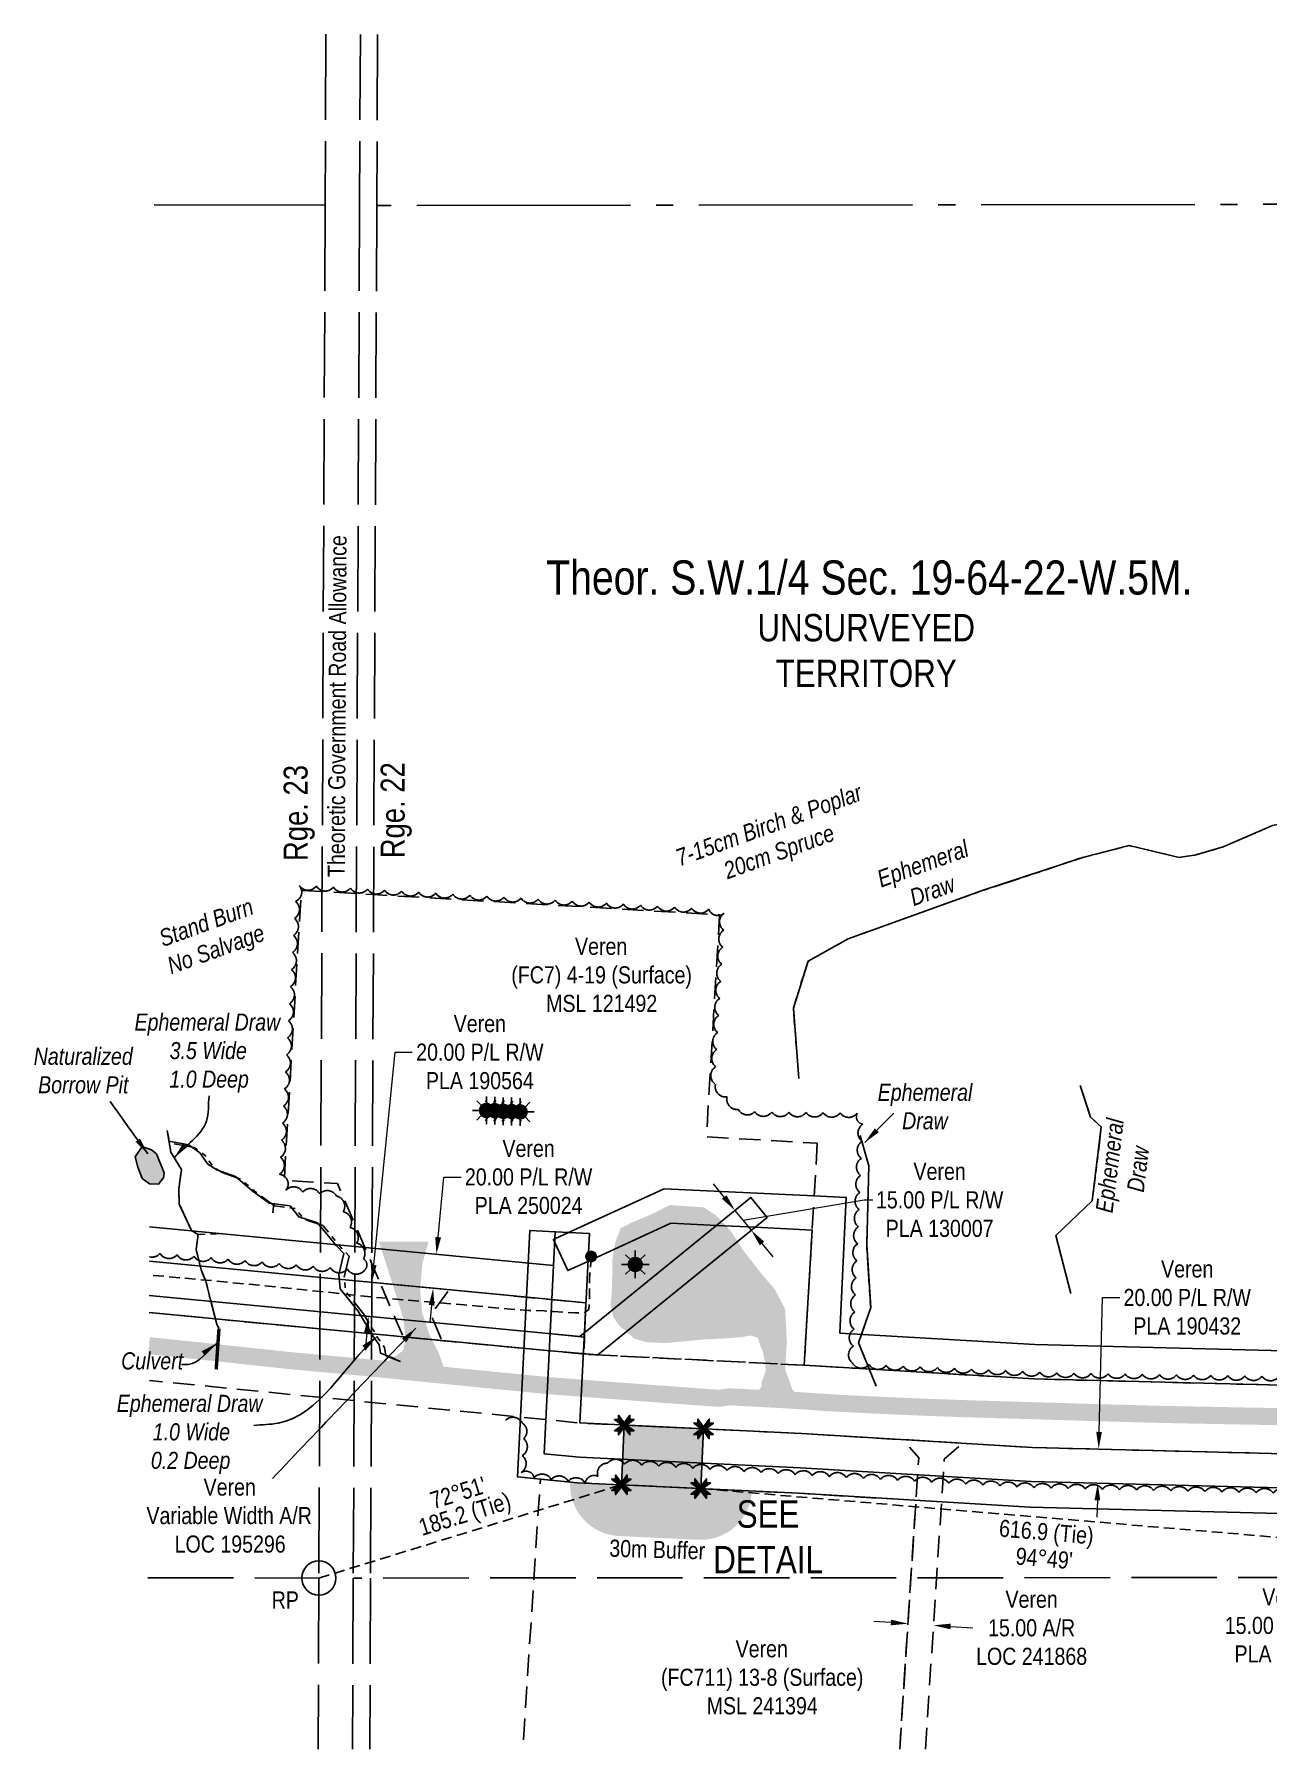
# Model space of a CAD drawing. Extents: x 478322 to 482270, y 6043221 to 6047062.
# Drawn here: x 478554 to 479275, y 6044131 to 6045134 of the extents above; entities that cross this region are included whole.
import ezdxf
from ezdxf.enums import TextEntityAlignment as Align

# ---------------------------------------------------------------- set-up
doc = ezdxf.new("R2010")
doc.units = 0
doc.header["$LTSCALE"] = 5
doc.header["$PDSIZE"] = 0.5
for name, pattern in [('0', [1, 1, 0]), ('foc-ACCESSROAD', [3.75, 2.5, -1.25]), ('foc-QUARTERLINE', [33, 25, -3, 2, -3]), ('foc-TIELINE', [1.875, 1.25, -0.625]), ('foc-TOPO-ephemeral', [6.25, 3.125, -0.625, 0.625, -0.625, 0.625, -0.625]), ('foc-UNSURVEYED', [12.5, 10, -2.5]), ('foc-WHEELTRACKS', [2, 0.4, -1.6]), ('UG_PIPE', [1.875, 1.25, -0.625])]:
    doc.linetypes.add(name, pattern=pattern)
doc.layers.get('Defpoints').update_dxf_attribs({"color": 9})
for name, color, linetype in [('35', 37, 'Continuous'), ('AS-PIPE-UG', 44, 'UG_PIPE'), ('AS-ROADS', 254, 'Continuous'), ('AS-SYMBOL', 7, 'Continuous'), ('C-AR', 13, 'foc-ACCESSROAD'), ('C-RW', 13, 'Continuous'), ('C-SYMBOL', 7, 'Continuous'), ('C-WS', 13, 'foc-ACCESSROAD'), ('C-WS-S', 8, 'Continuous'), ('D-TXT', 6, 'Continuous'), ('DETAIL-T', 7, 'Continuous'), ('F-AR', 190, 'foc-ACCESSROAD'), ('L-BD', 7, 'Continuous'), ('L-MON', 1, 'Continuous'), ('L-QSEC', 8, 'foc-QUARTERLINE'), ('L-ROAD-T', 7, 'Continuous'), ('L-TIE', 7, 'foc-TIELINE'), ('L-UNS-T', 3, 'Continuous'), ('L-USEC', 7, 'foc-UNSURVEYED'), ('P-BUFFER-H 30m', 51, 'Continuous'), ('P-BUFFER-T', 40, 'Continuous'), ('P-PROPOSED', 10, 'Continuous'), ('P-PROPOSED-H', 21, 'Continuous'), ('T-BUSH', 110, '0'), ('T-BUSH-T', 110, 'Continuous'), ('T-DRAW', 143, 'foc-TOPO-ephemeral'), ('T-TIE', 201, 'foc-TIELINE'), ('T-WATER', 160, 'Continuous'), ('T-WATER-H', 133, 'Continuous'), ('T-WATER-P3', 160, 'foc-WHEELTRACKS'), ('T-WATER-T', 170, 'Continuous')]:
    doc.layers.add(name, color=color, linetype=linetype)
for name, color, linetype, lineweight in [('AS-GENERAL', 48, 'Continuous', 18), ('C-AR-T', 13, 'Continuous', 9), ('C-RW-T', 13, 'Continuous', 9), ('T-TEXT', 48, 'Continuous', 18)]:
    doc.layers.add(name, color=color, linetype=linetype, lineweight=lineweight)
doc.styles.add('175L', font='ARIALN.TTF', dxfattribs={"height": 20})
doc.styles.add('80', font='ARIALN.TTF', dxfattribs={"height": 10})
doc.styles.add('80CG', font='ARIALN.TTF', dxfattribs={"height": 10})
doc.styles.add('80L', font='ARIALN.TTF', dxfattribs={"height": 10})
doc.styles.add('80LS', font='ARIALNI.TTF', dxfattribs={"height": 10})
doc.styles.add('foc-LtypeFont', font='ARIALN.TTF', dxfattribs={"height": 7.35})
doc.linetypes.add('foc-TOPO-flowdirection-NOLINE', pattern='A,0,[">",foc-LtypeFont,S=0.3,R=0,X=0,Y=-0.945],-20,[">",foc-LtypeFont,S=0.3,R=0,X=0,Y=-0.945],0', length=20)
doc.dimstyles.new('Compass 5 000', dxfattribs={"dimscale": 5, "dimtxt": 9, "dimasz": 2, "dimexe": 0.2, "dimexo": 0.0625, "dimgap": 0.5, "dimtad": 0, "dimtih": 1, "dimtoh": 1, "dimzin": 0, "dimdsep": 46, "dimtxsty": '80CG', "dimcen": 0.1, "dimse1": 1, "dimse2": 1, "dimclrd": 256, "dimclrt": 256, "dimaunit": 1, "dimadec": 4, "dimazin": 0, "dimtfac": 0.06, "dimtofl": 0, "dimtmove": 0, "dimatfit": 1, "dimfxl": 0.2, "dimtolj": 1, "dimtzin": 0, "dimlwd": -1, "dimarcsym": 0})

# ---------------------------------------------------------------- blocks, each defined once
blk = doc.blocks.new('*D372')
at = {"layer": 'C-RW-T', "transparency": 16777216}
for p, q in [((478957.6, 6044454.4), (478951.3, 6044462.2)), ((478963.9, 6044446.6), (478973.4, 6044435)), ((478968.7, 6044440.8), (479039.5, 6044452.7)), ((479039.5, 6044452.7), (479044.5, 6044452.7)), ((478979.7, 6044427.3), (478986, 6044419.5))]:
    blk.add_line(p, q, dxfattribs=at)
for points in [[(478958.9, 6044455.5), (478956.3, 6044453.4), (478963.9, 6044446.6)], [(478981, 6044428.3), (478978.4, 6044426.2), (478973.4, 6044435)]]:
    blk.add_solid(points, dxfattribs=at)
at = {"layer": 'Defpoints', "color": 0, "transparency": 16777216}
for p in [(478973.4, 6044435), (478918.3, 6044409.5), (478927.7, 6044397.9)]:
    blk.add_point(p, dxfattribs=at)
at = {"layer": 'C-RW-T', "transparency": 16777216, "insert": (479083.6, 6044452.7), "char_height": 10, "attachment_point": 5, "style": '80CG'}
blk.add_mtext('\\A1;Veren\\P15.00 P/L R/W\\PPLA 130007', dxfattribs=at)
blk = doc.blocks.new('*D373')
at = {"layer": 'C-RW-T', "transparency": 16777216}
for p, q in [((479176.9, 6044317.1), (479178.9, 6044395.6)), ((479178.9, 6044395.6), (479188.9, 6044395.6)), ((479175.9, 6044277.1), (479175.6, 6044267.1))]:
    blk.add_line(p, q, dxfattribs=at)
for points in [[(479175.2, 6044317.1), (479178.5, 6044317), (479176.6, 6044307.1)], [(479174.2, 6044277.1), (479177.5, 6044277), (479176.1, 6044287.1)]]:
    blk.add_solid(points, dxfattribs=at)
at = {"layer": 'Defpoints', "color": 0, "transparency": 16777216}
for p in [(479162.7, 6044307.4), (479162.2, 6044287.4), (479176.1, 6044287.1)]:
    blk.add_point(p, dxfattribs=at)
at = {"layer": 'C-RW-T', "transparency": 16777216, "insert": (479228.4, 6044395.6), "char_height": 10, "attachment_point": 5, "style": '80CG'}
blk.add_mtext('\\A1;Veren\\P20.00 P/L R/W\\PPLA 190432', dxfattribs=at)
blk = doc.blocks.new('*D374')
at = {"layer": 'C-RW-T', "transparency": 16777216}
for p, q in [((479287.6, 6044374.4), (479288.1, 6044394.7)), ((479288.1, 6044394.7), (479298.1, 6044394.7)), ((479286.6, 6044334.3), (479286.3, 6044324.3))]:
    blk.add_line(p, q, dxfattribs=at)
for points in [[(479285.9, 6044374.4), (479289.2, 6044374.3), (479287.3, 6044364.4)], [(479284.9, 6044334.3), (479288.2, 6044334.3), (479286.8, 6044344.3)]]:
    blk.add_solid(points, dxfattribs=at)
at = {"layer": 'Defpoints', "color": 0, "transparency": 16777216}
for p in [(479158.3, 6044367.6), (479287.3, 6044364.4), (479157.8, 6044347.5)]:
    blk.add_point(p, dxfattribs=at)
at = {"layer": 'C-RW-T', "transparency": 16777216, "insert": (479337.6, 6044394.7), "char_height": 10, "attachment_point": 5, "style": '80CG'}
blk.add_mtext('\\A1;Veren\\P20.00 P/L R/W\\PPLA 220247', dxfattribs=at)
blk = doc.blocks.new('GAS')
h = blk.add_hatch(color=255)
h.dxf.hatch_style = 1
edge = h.paths.add_edge_path()
edge.add_arc((0, 0), 0.9, 0, 360)
for p, q in [((-0.81, 0), (-1.62, 0)), ((-0.57, 0.57), (-1.14, 1.14)), ((0, 0.81), (0, 1.62)), ((0.57, 0.57), (1.14, 1.14)), ((1.62, 0), (0.81, 0)), ((-0.57, -0.57), (-1.14, -1.14)), ((0, -0.81), (0, -1.62)), ((1.14, -1.14), (0.57, -0.57))]:
    blk.add_line(p, q)
blk.add_circle((0, 0), 0.8)
blk = doc.blocks.new('*D369')
at = {"layer": 'C-RW-T', "transparency": 16777216}
for p, q in [((478752.6, 6044414.7), (478765.1, 6044539.1)), ((478765.1, 6044539.1), (478775.1, 6044539.1)), ((478748.6, 6044374.9), (478747.6, 6044364.9))]:
    blk.add_line(p, q, dxfattribs=at)
for points in [[(478750.9, 6044414.8), (478754.3, 6044414.5), (478751.6, 6044404.7)], [(478746.9, 6044375.1), (478750.2, 6044374.7), (478749.6, 6044384.8)]]:
    blk.add_solid(points, dxfattribs=at)
at = {"layer": 'Defpoints', "color": 0, "transparency": 16777216}
for p in [(478751.6, 6044404.7), (478799.4, 6044399.9), (478797.4, 6044380)]:
    blk.add_point(p, dxfattribs=at)
at = {"layer": 'C-RW-T', "transparency": 16777216, "insert": (478814.7, 6044539.1), "char_height": 10, "attachment_point": 5, "style": '80CG'}
blk.add_mtext('\\A1;Veren\\P20.00 P/L R/W\\PPLA 190564', dxfattribs=at)
blk = doc.blocks.new('RISER')
h = blk.add_hatch(color=255)
h.dxf.hatch_style = 1
edge = h.paths.add_edge_path()
edge.add_arc((0, 0), 0.7, 0, 360)
blk.add_hatch(color=13).paths.add_polyline_path([(0.58, -0.15), (-0.58, -0.15, 0.774597)])
at = {"color": 13}
blk.add_line((-0.58, -0.15), (0.58, -0.15), dxfattribs=at)
blk.add_circle((0, 0), 0.6, dxfattribs=at)
blk = doc.blocks.new('*D428')
at = {"layer": 'C-RW-T', "transparency": 16777216}
for p, q in [((478790.3, 6044430.9), (478793.7, 6044466.1)), ((478793.7, 6044466.1), (478803.7, 6044466.1)), ((478786.5, 6044391.1), (478785.5, 6044381.1))]:
    blk.add_line(p, q, dxfattribs=at)
for points in [[(478788.6, 6044431.1), (478792, 6044430.8), (478789.3, 6044421)], [(478784.8, 6044391.3), (478788.1, 6044390.9), (478787.4, 6044401.1)]]:
    blk.add_solid(points, dxfattribs=at)
at = {"layer": 'Defpoints', "color": 0, "transparency": 16777216}
for p in [(478843.9, 6044415.7), (478787.4, 6044401.1), (478842, 6044395.8)]:
    blk.add_point(p, dxfattribs=at)
at = {"layer": 'C-RW-T', "transparency": 16777216, "insert": (478843.2, 6044466.1), "char_height": 10, "attachment_point": 5, "style": '80CG'}
blk.add_mtext('\\A1;Veren\\P20.00 P/L R/W\\PPLA 250024', dxfattribs=at)
blk = doc.blocks.new('*D431')
at = {"layer": 'C-RW-T', "transparency": 16777216}
for p, q in [((479338.9, 6044293), (479339.2, 6044303)), ((479338, 6044257.9), (479336.7, 6044203.8)), ((479336.7, 6044203.8), (479326.7, 6044203.8))]:
    blk.add_line(p, q, dxfattribs=at)
for points in [[(479337.2, 6044293), (479340.6, 6044293), (479338.7, 6044283)], [(479336.4, 6044258), (479339.7, 6044257.9), (479338.3, 6044267.9)]]:
    blk.add_solid(points, dxfattribs=at)
at = {"layer": 'Defpoints', "color": 0, "transparency": 16777216}
for p in [(479155.7, 6044287.6), (479155.3, 6044272.5), (479338.3, 6044267.9)]:
    blk.add_point(p, dxfattribs=at)
at = {"layer": 'C-RW-T', "transparency": 16777216, "insert": (479287.6, 6044203.8), "char_height": 10, "attachment_point": 5, "style": '80CG'}
blk.add_mtext('\\A1;Veren\\P15.00 P/L R/W\\PPLA 240983', dxfattribs=at)
blk = doc.blocks.new('*D432')
at = {"layer": 'C-AR-T', "transparency": 16777216}
for p, q in [((479055.1, 6044205.5), (479045.1, 6044206.2)), ((479090, 6044203.2), (479103.1, 6044202.4))]:
    blk.add_line(p, q, dxfattribs=at)
for points in [[(479055.2, 6044207.2), (479055, 6044203.9), (479065.1, 6044204.9)], [(479090.1, 6044204.9), (479089.9, 6044201.6), (479080, 6044203.9)]]:
    blk.add_solid(points, dxfattribs=at)
at = {"layer": 'Defpoints', "color": 0, "transparency": 16777216}
for p in [(479080, 6044203.9), (479063.5, 6044181.6), (479078.5, 6044180.6)]:
    blk.add_point(p, dxfattribs=at)
at = {"layer": 'C-AR-T', "transparency": 16777216, "insert": (479137.4, 6044202.4), "char_height": 10, "attachment_point": 5, "style": '80CG'}
blk.add_mtext('\\A1;Veren\\P15.00 A/R\\PLOC 241868', dxfattribs=at)
blk = doc.blocks.new('*U482')
at = {"layer": '35', "color": 3}
blk.add_circle((0, 0), 10, dxfattribs=at)
at = {"layer": '35', "color": 3, "style": '80'}
blk.add_attdef('RP_001', (-27.6, -17.8), '', height=10, dxfattribs=at)
blk = doc.blocks.new('TEMP')
h = blk.add_hatch(color=255)
h.dxf.hatch_style = 1
h.paths.add_polyline_path([(0, 0.25), (-0.67, 1.15), (-0.67, 0.67), (-1.15, 0.67), (-0.25, 0), (-1.15, -0.67), (-0.67, -0.67), (-0.67, -1.15), (0, -0.25), (0.67, -1.15), (0.67, -0.67), (1.15, -0.67), (0.25, 0), (1.15, 0.67), (0.67, 0.67), (0.67, 1.15)])
h.paths.add_polyline_path([(0.57, 0.85), (0.57, 0.57), (0.85, 0.57), (0.08, 0), (0.85, -0.57), (0.57, -0.57), (0.57, -0.85), (0, -0.08), (-0.57, -0.85), (-0.57, -0.57), (-0.85, -0.57), (-0.08, 0), (-0.85, 0.57), (-0.57, 0.57), (-0.57, 0.85), (0, 0.08)], flags=16)
h = blk.add_hatch(color=1)
h.dxf.hatch_style = 1
h.paths.add_polyline_path([(0, 0.08), (-0.57, 0.85), (-0.57, 0.57), (-0.85, 0.57), (-0.08, 0), (-0.85, -0.57), (-0.57, -0.57), (-0.57, -0.85), (0, -0.08), (0.57, -0.85), (0.57, -0.57), (0.85, -0.57), (0.08, 0), (0.85, 0.57), (0.57, 0.57), (0.57, 0.85)])
at = {"color": 1}
for p, q in [((-0.08, 0), (0.08, 0)), ((0, 0.08), (0, -0.08))]:
    blk.add_line(p, q, dxfattribs=at)
at = {"color": 255, "flags": 128}
blk.add_lwpolyline([(-0.25, 0), (-1.15, 0.67), (-0.67, 0.67), (-0.67, 1.15), (0, 0.25), (0.67, 1.15), (0.67, 0.67), (1.15, 0.67), (0.25, 0), (1.15, -0.67), (0.67, -0.67), (0.67, -1.15), (0, -0.25), (-0.67, -1.15), (-0.67, -0.67), (-1.15, -0.67)], close=True, dxfattribs=at)
at = {"color": 1, "flags": 128}
blk.add_lwpolyline([(-0.08, 0), (-0.85, 0.57), (-0.57, 0.57), (-0.57, 0.85), (0, 0.08), (0.57, 0.85), (0.57, 0.57), (0.85, 0.57), (0.08, 0), (0.85, -0.57), (0.57, -0.57), (0.57, -0.85), (0, -0.08), (-0.57, -0.85), (-0.57, -0.57), (-0.85, -0.57)], close=True, dxfattribs=at)

msp = doc.modelspace()

# ---------------------------------------------------------------- hatches: boundary and pattern name
at = {"layer": 'AS-ROADS'}
h = msp.add_hatch(color=256, dxfattribs=at)
h.dxf.hatch_style = 1
h.paths.add_polyline_path([(478975.649, 6044338.41), (478979.421, 6044343.656), (478979.421, 6044346.115), (478981.881, 6044352.508), (478981.553, 6044357.589), (478980.241, 6044363.982), (478979.257, 6044365.95), (478977.226, 6044372.105), (478973.028, 6044373.417), (478968.831, 6044372.63), (478960.173, 6044371.843), (478944.958, 6044371.056), (478923.183, 6044368.959), (478912.427, 6044369.483), (478904.819, 6044371.581), (478900.097, 6044376.039), (478896.687, 6044378.661), (478892.752, 6044383.906), (478891.178, 6044391.51), (478891.965, 6044399.902), (478892.227, 6044417.734), (478893.801, 6044427.436), (478896.949, 6044436.09), (478902.983, 6044439.237), (478914.788, 6044444.219), (478925.807, 6044449.726), (478945.482, 6044448.415), (478952.828, 6044443.695), (478961.485, 6044434.516), (478968.568, 6044423.503), (478979.324, 6044409.604), (478987.195, 6044400.426), (478993.229, 6044388.888), (478994.278, 6044369.221), (478993.753, 6044362.665), (478993.229, 6044353.749), (478997.426, 6044341.949), (478999.525, 6044339.326), (479002.673, 6044337.229)])
h = msp.add_hatch(color=256, dxfattribs=at)
h.dxf.hatch_style = 1
h.paths.add_polyline_path([(478761.167, 6044358.3), (478769.753, 6044364.583), (478771.309, 6044371.014), (478770.064, 6044382.447), (478768.818, 6044387.115), (478759.057, 6044417.867), (478756.667, 6044425.3), (478755.605, 6044428.219), (478784.604, 6044428.251), (478783.605, 6044424.427), (478781.11, 6044415.613), (478779.779, 6044400.481), (478780.944, 6044386.846), (478785.269, 6044373.875), (478790.925, 6044362.568), (478793.499, 6044355.027)])
at = {"layer": 'P-BUFFER-H 30m'}
h = msp.add_hatch(color=256, dxfattribs=at)
h.dxf.hatch_style = 1
edge = h.paths.add_edge_path()
edge.add_line((478867.503, 6044287.743), (478871.821, 6044287.318))
edge.add_line((478871.821, 6044287.318), (478973.817, 6044282.446))
edge.add_arc((478943.867, 6044283.876), 29.984, 267.265037, 357.265239, ccw=False)
edge.add_line((478942.436, 6044253.926), (478896.012, 6044256.144))
edge.add_arc((478897.443, 6044286.094), 29.984, 177.258706, 267.265037, ccw=False)
edge.add_line((478867.493, 6044287.528), (478867.503, 6044287.743))
at = {"layer": 'P-PROPOSED-H'}
h = msp.add_hatch(color=256, dxfattribs=at)
h.dxf.hatch_style = 1
h.paths.add_polyline_path([(478897.443, 6044286.094), (478899.116, 6044321.036), (478945.536, 6044318.818), (478943.867, 6044283.876)])
at = {"layer": 'T-WATER-H'}
h = msp.add_hatch(color=256, dxfattribs=at)
h.dxf.hatch_style = 1
h.paths.add_polyline_path([(478629.6, 6044465.497), (478630.027, 6044468.508), (478625.579, 6044479.595), (478622.685, 6044482.035), (478617.215, 6044483.914), (478613.059, 6044477.895), (478614.597, 6044471.889), (478617.159, 6044465.332), (478621.582, 6044462.182), (478626.844, 6044462.024), (478629.523, 6044465.486)])

# ---------------------------------------------------------------- linework, layer by layer
at = {"layer": 'AS-GENERAL', "const_width": 1.999, "flags": 128}
msp.add_lwpolyline([(478662.12, 6044377.444), (478660.49, 6044353.575)], dxfattribs=at)
at = {"layer": 'AS-PIPE-UG', "flags": 128}
msp.add_lwpolyline([(478879.778, 6044419.634), (478879.777, 6044419.234), (478878.772, 6044405.768), (478878.885, 6044395.303), (478878.38, 6044388.67), (478875.705, 6044386.681), (478870.353, 6044386.584), (478858.003, 6044387.411), (478852.312, 6044387.771), (478843.379, 6044388.131), (478830.628, 6044389.041), (478813.89, 6044390.609), (478805.447, 6044391.386), (478754.192, 6044395.682), (478736.42, 6044397.445), (478723.685, 6044398.992), (478710.37, 6044400.248), (478688.143, 6044402.59), (478657.742, 6044405.519), (478636.813, 6044407.405), (478621.416, 6044408.782)], dxfattribs=at)
at = {"layer": 'AS-ROADS', "const_width": 9.995, "flags": 128}
msp.add_lwpolyline([(479289.164, 6044325.837), (479280.1, 6044325.992), (479270.991, 6044326.156), (479261.85, 6044326.325), (479252.71, 6044326.498), (479243.595, 6044326.68), (479234.533, 6044326.856), (479225.539, 6044327.027), (479216.612, 6044327.21), (479207.758, 6044327.414), (479198.972, 6044327.647), (479190.221, 6044327.888), (479181.465, 6044328.127), (479172.724, 6044328.402), (479164.023, 6044328.658), (479155.394, 6044328.925), (479146.842, 6044329.19), (479138.351, 6044329.439), (479129.938, 6044329.688), (479121.596, 6044329.925), (479113.329, 6044330.171), (479105.136, 6044330.418), (479097.03, 6044330.679), (479088.991, 6044330.956), (479081.018, 6044331.235), (479073.123, 6044331.542), (479065.317, 6044331.868), (479057.631, 6044332.194), (479050.094, 6044332.539), (479042.679, 6044332.891), (479035.343, 6044333.252), (479028.084, 6044333.621), (479020.958, 6044333.999), (479013.991, 6044334.449), (479007.087, 6044334.927), (479000.247, 6044335.387), (478993.491, 6044335.806), (478986.806, 6044336.192), (478980.181, 6044336.542), (478973.621, 6044336.882), (478967.129, 6044337.213), (478960.721, 6044337.554), (478954.586, 6044336.691), (478949.617, 6044337.016), (478905.07, 6044340.287), (478855.668, 6044344.02), (478804.946, 6044348.997), (478755.099, 6044354.006), (478702.986, 6044358.799), (478651.919, 6044364.285), (478621.227, 6044367.469)], dxfattribs=at)
at = {"layer": 'C-AR', "flags": 128}
msp.add_lwpolyline([(478787.153, 6044383.057), (478792.555, 6044370.445), (478769.86, 6044372.62), (478764.412, 6044385.337), (478756.395, 6044404.033), (478796.68, 6044400.171), (478786.032, 6044385.664), (478787.153, 6044383.057)], close=True, dxfattribs=at)
msp.add_lwpolyline([(479075.291, 6044131.431), (479086.34, 6044301.066), (479096.966, 6044310.436), (479062.046, 6044312.526), (479071.373, 6044301.949), (479060.266, 6044131.414)], dxfattribs=at)
at = {"layer": 'C-RW'}
for points in [[(479512.695, 6044338.507), (479139.039, 6044348.004), (479004.406, 6044356.061), (479009.07, 6044435.115), (478975.709, 6044436.712), (478953.26, 6044437.786), (478926.391, 6044439.072), (478877.755, 6044416.781), (478866.091, 6044411.436), (478858.394, 6044428.23), (478857.762, 6044429.608), (478858.495, 6044429.943), (478866.56, 6044433.639), (478922.486, 6044459.272), (479010.248, 6044455.071), (479029.022, 6044454.173), (479025.299, 6044374.846), (479139.289, 6044368.083), (479492.82, 6044359.227)], [(478621.362, 6044396.895), (478854.911, 6044374.509), (478873.124, 6044372.763), (478973.187, 6044454.164), (478982.648, 6044442.534), (478883.715, 6044362.052), (478853.957, 6044364.56), (478621.316, 6044386.859)], [(479658.414, 6044262.34), (479612.359, 6044261.019), (479136.514, 6044272.952), (479001.294, 6044281.133), (478871.821, 6044287.318), (478836.668, 6044290.778), (478843.837, 6044434.815), (478858.81, 6044434.07), (478852.352, 6044304.299), (478872.914, 6044302.275), (479002.104, 6044296.104), (479137.155, 6044287.933), (479612.332, 6044276.017), (479658.499, 6044277.341)], [(478621.453, 6044416.967), (478856.818, 6044394.407), (478876.745, 6044392.497), (478875.895, 6044372.497), (478854.911, 6044374.509), (478621.362, 6044396.895)]]:
    msp.add_lwpolyline(points, dxfattribs=at)
at = {"layer": 'C-RW', "flags": 128}
for points in [[(478621.545, 6044437.039), (478857.812, 6044414.393), (478856.835, 6044394.405), (478621.453, 6044416.967)], [(479658.499, 6044277.341), (479612.332, 6044276.017), (479137.155, 6044287.933), (479002.104, 6044296.104), (478872.914, 6044302.275), (478852.352, 6044304.299), (478858.81, 6044434.07), (478878.775, 6044433.077), (478873.261, 6044322.271), (479003.058, 6044316.071), (479138.009, 6044307.907), (479612.296, 6044296.014), (479658.613, 6044297.342)]]:
    msp.add_lwpolyline(points, dxfattribs=at)
at = {"layer": 'C-WS', "flags": 128}
msp.add_lwpolyline([(479012.062, 6044485.827), (479004.406, 6044356.061), (478875.47, 6044362.498), (478876.745, 6044392.497), (478756.395, 6044404.033), (478751.554, 6044415.325), (478731.446, 6044462.231), (478721.612, 6044462.808), (478700.276, 6044464.062), (478710.245, 6044633.791), (478722.391, 6044633.078), (478752.543, 6044631.307), (478954.855, 6044619.424), (478947.233, 6044489.663), (479012.062, 6044485.827)], close=True, dxfattribs=at)
msp.add_lwpolyline([(479060.266, 6044131.414), (479069.748, 6044276.992), (479001.294, 6044281.133), (478871.821, 6044287.318), (478850.094, 6044289.457), (478839.784, 6044131.171)], dxfattribs=at)
at = {"layer": 'F-AR', "flags": 128}
for points in [[(478621.316, 6044386.859), (478853.957, 6044364.56), (478876.251, 6044362.423), (479004.406, 6044356.061), (479139.039, 6044348.004), (479558.838, 6044337.336), (479612.179, 6044335.981), (479658.84, 6044337.358)], [(479658.613, 6044297.354), (479612.273, 6044295.987), (479558.611, 6044297.35), (479138.009, 6044307.907), (479003.058, 6044316.071), (478873.261, 6044322.271), (478621.484, 6044347.11)]]:
    msp.add_lwpolyline(points, dxfattribs=at)
at = {"layer": 'L-QSEC'}
msp.add_line((478724.228, 6045034.46), (478624.281, 6045034.751), dxfattribs=at)
at = {"layer": 'L-QSEC', "flags": 128}
msp.add_lwpolyline([(479562.793, 6045035.417), (479562.793, 6045035.417), (478754.408, 6045034.322)], dxfattribs=at)
at = {"layer": 'L-TIE', "flags": 128}
for points in [[(478720.553, 6044231.55), (478897.443, 6044286.094)], [(478943.867, 6044283.876), (479558.241, 6044232.019)]]:
    msp.add_lwpolyline(points, dxfattribs=at)
at = {"layer": 'L-USEC'}
for p, q in [((478724.686, 6045134.46), (478724.228, 6045034.46)), ((478744.802, 6045134.372), (478744.345, 6045034.368)), ((478754.866, 6045134.328), (478754.408, 6045034.322)), ((478724.228, 6045034.46), (478720.553, 6044231.55)), ((478744.345, 6045034.368), (478740.67, 6044231.458)), ((478754.408, 6045034.322), (478750.733, 6044231.412)), ((478620.606, 6044231.772), (478720.553, 6044231.55)), ((478720.553, 6044231.55), (478720.096, 6044131.552)), ((478740.67, 6044231.458), (478740.212, 6044131.471)), ((479558.241, 6044232.019), (478740.67, 6044231.561)), ((478750.733, 6044231.412), (478750.275, 6044131.43))]:
    msp.add_line(p, q, dxfattribs=at)
at = {"layer": 'P-PROPOSED', "flags": 128}
msp.add_lwpolyline([(478897.443, 6044286.094), (478899.116, 6044321.036), (478945.536, 6044318.818), (478943.867, 6044283.876)], close=True, dxfattribs=at)
at = {"layer": 'T-BUSH', "flags": 128}
for points in [[(478952.059, 6044520.689, -0.52056705), (478952.645, 6044530.667, -0.52056705), (478953.231, 6044540.645, -0.52056705), (478953.818, 6044550.622, -0.52056705), (478954.404, 6044560.6, -0.52056705), (478954.99, 6044570.578, -0.52056705), (478955.576, 6044580.555, -0.52056705), (478956.162, 6044590.533, -0.52056705), (478956.748, 6044600.511, -0.52056705), (478957.334, 6044610.488, -0.52056705), (478957.674, 6044620.447, -0.52056705), (478948.537, 6044622.799, -0.52056705), (478938.56, 6044623.385, -0.52056705), (478928.582, 6044623.971, -0.52056705), (478918.604, 6044624.557, -0.52056705), (478908.627, 6044625.143, -0.52056705), (478898.649, 6044625.729, -0.52056705), (478888.671, 6044626.315, -0.52056705), (478878.693, 6044626.901, -0.52056705), (478868.716, 6044627.487, -0.52056705), (478858.738, 6044628.073, -0.52056705), (478848.76, 6044628.659, -0.52056705), (478838.783, 6044629.245, -0.52056705), (478828.805, 6044629.831, -0.52056705), (478818.827, 6044630.417, -0.52056705), (478808.85, 6044631.003, -0.52056705), (478798.872, 6044631.589, -0.52056705), (478788.894, 6044632.175, -0.52056705), (478778.917, 6044632.761, -0.52056705), (478768.939, 6044633.347, -0.52056705), (478758.961, 6044633.933, -0.52056705), (478748.984, 6044634.519, -0.52056705), (478739.006, 6044635.105, -0.52056705), (478729.028, 6044635.692, -0.52056705), (478719.051, 6044636.278, -0.52056705), (478709.101, 6044636.563, -0.52056705), (478706.863, 6044627.343, -0.52056705), (478706.277, 6044617.366, -0.52056705), (478705.691, 6044607.388, -0.52056705), (478705.105, 6044597.41, -0.52056705), (478704.519, 6044587.433, -0.52056705), (478703.933, 6044577.455, -0.52056705), (478703.347, 6044567.477, -0.52056705), (478702.761, 6044557.5, -0.52056705), (478702.175, 6044547.522, -0.52056705), (478701.588, 6044537.544, -0.52056705), (478701.002, 6044527.567, -0.52056705), (478700.416, 6044517.589, -0.52056705), (478699.83, 6044507.611, -0.52056705), (478699.244, 6044497.634, -0.52056705), (478698.658, 6044487.656, -0.52056705), (478698.072, 6044477.678, -0.52056705), (478697.486, 6044467.701, -0.61445192), (478701.161, 6044458.288, -0.52056705), (478711.102, 6044457.256, -0.52056705), (478721.043, 6044456.225, -0.52056705), (478730.832, 6044454.986, -0.52056705), (478734.766, 6044445.799, -0.52056705), (478738.701, 6044436.611, -0.52056705), (478742.636, 6044427.423, -0.52056705), (478746.57, 6044418.235, -0.52056705), (478747.154, 6044411.464, -0.52056705), (478737.194, 6044412.297, -0.52056705), (478727.234, 6044413.131, -0.52056705), (478717.274, 6044413.964, -0.52056705), (478707.314, 6044414.797, -0.52056705), (478697.354, 6044415.631, -0.52056705), (478687.394, 6044416.464, -0.52056705), (478677.434, 6044417.297, -0.52056705), (478667.474, 6044418.13, -0.52056705), (478657.515, 6044418.964, -0.52056705), (478647.555, 6044419.797, -0.52056705), (478637.595, 6044420.63, -0.52056705), (478627.635, 6044421.463, -0.28803393), (478621.465, 6044419.449, -0.28803393)], [(478952.485, 6044520.33, 0.52056705), (478959.248, 6044512.971, 0.52056705), (478966.011, 6044505.612, 0.52056705), (478975.459, 6044504.264, 0.52056705), (478985.453, 6044504.141, 0.52056705), (478995.447, 6044504.018, 0.52056705), (479005.441, 6044503.894, 0.52056705), (479015.435, 6044503.771, 0.52056705), (479025.429, 6044503.648, 0.52056705), (479035.423, 6044503.525, 0.52056705), (479038.655, 6044497, 0.52056705), (479038.231, 6044487.014, 0.52056705), (479037.807, 6044477.028, 0.52056705), (479037.383, 6044467.042, 0.52056705), (479036.959, 6044457.057, 0.52056705), (479036.535, 6044447.071, 0.52056705), (479036.111, 6044437.085, 0.52056705), (479035.688, 6044427.099, 0.52056705), (479035.264, 6044417.113, 0.52056705), (479034.84, 6044407.128, 0.52056705), (479034.416, 6044397.142, 0.52056705), (479033.992, 6044387.156, 0.52056705), (479033.568, 6044377.17, 0.52056705), (479033.144, 6044367.184, 0.52056705), (479032.72, 6044357.199, 0.52056705), (479042.321, 6044356.411, 0.52056705), (479052.306, 6044355.976, 0.52056705), (479062.291, 6044355.541, 0.52056705), (479072.277, 6044355.106, 0.52056705), (479082.262, 6044354.671, 0.52056705), (479092.247, 6044354.236, 0.52056705), (479102.233, 6044353.802, 0.52056705), (479112.218, 6044353.367, 0.52056705), (479122.203, 6044352.932, 0.52056705), (479132.189, 6044352.497, 0.52056705), (479142.174, 6044352.062, 0.52056705), (479152.159, 6044351.627, 0.52056705), (479162.15, 6044351.38, 0.52056705), (479172.144, 6044351.222, 0.52056705), (479182.137, 6044351.063, 0.52056705), (479192.131, 6044350.905, 0.52056705), (479202.124, 6044350.746, 0.52056705), (479212.118, 6044350.587, 0.52056705), (479222.111, 6044350.429, 0.52056705), (479232.105, 6044350.27, 0.52056705), (479242.098, 6044350.111, 0.52056705), (479252.092, 6044349.953, 0.52056705), (479262.086, 6044349.794, 0.52056705), (479272.079, 6044349.635, 0.52056705), (479282.073, 6044349.477, 0.52056705), (479292.066, 6044349.318, 0.52056705), (479302.06, 6044349.159, 0.52056705), (479312.053, 6044349.001, 0.52056705), (479322.047, 6044348.842, 0.52056705), (479332.04, 6044348.683, 0.52056705), (479342.034, 6044348.525, 0.52056705), (479352.027, 6044348.366, 0.52056705), (479362.021, 6044348.207, 0.52056705), (479372.014, 6044348.049, 0.52056705), (479382.008, 6044347.89, 0.52056705), (479392.001, 6044347.731, 0.52056705), (479401.995, 6044347.573, 0.52056705), (479411.989, 6044347.414, 0.52056705), (479421.982, 6044347.255, 0.52056705), (479431.976, 6044347.097, 0.52056705), (479441.969, 6044346.938, 0.52056705), (479451.963, 6044346.779, 0.52056705), (479461.956, 6044346.621, 0.52056705), (479471.95, 6044346.462, 0.52056705), (479481.943, 6044346.303, 0.52056705), (479491.937, 6044346.145, 0.52056705), (479501.93, 6044345.986, 0.52056705), (479511.924, 6044345.828, 0.52056705), (479521.917, 6044345.669, 0.52056705), (479531.911, 6044345.51, 0.52056705), (479541.904, 6044345.352, 0.52056705), (479551.898, 6044345.193, 0.52056705), (479561.891, 6044345.034, 0.52056705), (479571.885, 6044344.876, 0.52056705), (479581.879, 6044344.717, 0.52056705), (479591.872, 6044344.558, 0.52056705), (479601.866, 6044344.4, 0.52056705), (479611.859, 6044344.269, 0.52056705), (479621.851, 6044344.506, 0.52056705), (479631.843, 6044344.743, 0.52056705), (479641.835, 6044344.98, 0.52056705), (479651.827, 6044345.218, 0.33506931), (479658.872, 6044343.119, 0.33506931)], [(478829.731, 6044323.826, -0.52056705), (478839.573, 6044322.086, -0.52056705), (478840.235, 6044313.187, -0.52056705), (478839.524, 6044303.218, -0.52056705), (478838.813, 6044293.248, -0.52056705), (478846.506, 6044290.295, -0.52056705), (478856.442, 6044289.215, -0.52056705), (478866.379, 6044288.136, -0.52056705), (478876.315, 6044287.056, -0.52056705), (478883.746, 6044291.038, -0.52056705), (478889.361, 6044298.741, -0.52056705), (478899.337, 6044298.131, -0.52056705), (478909.313, 6044297.52, -0.52056705), (478919.289, 6044296.909, -0.52056705), (478929.265, 6044296.298, -0.52056705), (478939.241, 6044295.687, -0.52056705), (478949.217, 6044295.076, -0.52056705), (478959.193, 6044294.465, -0.52056705), (478969.17, 6044293.854, -0.52056705), (478979.146, 6044293.243, -0.52056705), (478989.122, 6044292.632, -0.52056705), (478999.098, 6044292.021, -0.52056705), (479009.076, 6044291.455, -0.52056705), (479019.056, 6044290.906, -0.52056705), (479029.036, 6044290.356, -0.52056705), (479039.015, 6044289.806, -0.52056705), (479048.995, 6044289.256, -0.52056705), (479058.974, 6044288.706, -0.52056705), (479068.954, 6044288.156, -0.52056705), (479078.934, 6044287.606, -0.52056705), (479088.913, 6044287.056, -0.52056705), (479098.893, 6044286.506, -0.52056705), (479108.873, 6044285.956, -0.52056705), (479118.852, 6044285.406, -0.52056705), (479128.832, 6044284.856, -0.52056705), (479138.812, 6044284.332, -0.52056705), (479148.805, 6044284.109, -0.52056705), (479158.797, 6044283.886, -0.52056705), (479168.789, 6044283.662, -0.52056705), (479178.781, 6044283.439, -0.52056705), (479188.774, 6044283.216, -0.52056705), (479198.766, 6044282.993, -0.52056705), (479208.758, 6044282.77, -0.52056705), (479218.75, 6044282.547, -0.52056705), (479228.743, 6044282.324, -0.52056705), (479238.735, 6044282.1, -0.52056705), (479248.727, 6044281.877, -0.52056705), (479258.719, 6044281.654, -0.52056705), (479268.712, 6044281.431, -0.52056705), (479278.704, 6044281.208, -0.52056705), (479288.696, 6044280.985, -0.52056705), (479298.689, 6044280.762, -0.52056705), (479308.681, 6044280.538, -0.52056705), (479318.673, 6044280.315, -0.52056705), (479328.665, 6044280.092, -0.52056705), (479338.658, 6044279.869, -0.52056705), (479348.65, 6044279.646, -0.52056705), (479358.642, 6044279.423, -0.52056705), (479368.634, 6044279.2, -0.52056705), (479378.627, 6044278.977, -0.52056705), (479388.619, 6044278.753, -0.52056705), (479398.611, 6044278.53, -0.52056705), (479408.603, 6044278.307, -0.52056705), (479415.803, 6044275.06, -0.52056705), (479416.821, 6044265.117, -0.52056705), (479417.839, 6044255.174, -0.52056705), (479418.857, 6044245.232, -0.52056705), (479422.976, 6044239.15, -0.52056705), (479432.905, 6044240.302, -0.52056705), (479442.833, 6044241.453, -0.52056705), (479452.761, 6044242.604, -0.52056705), (479462.689, 6044243.756, -0.52056705), (479472.617, 6044244.907, -0.52056705), (479482.546, 6044246.059, -0.52056705), (479483.162, 6044255.428, -0.52056705), (479483.07, 6044265.422, -0.52056705), (479483.101, 6044275.292, -0.52056705), (479493.094, 6044275.119, -0.52056705), (479503.087, 6044274.945, -0.52056705), (479513.081, 6044274.771, -0.52056705), (479523.074, 6044274.597, -0.52056705), (479533.067, 6044274.423, -0.52056705), (479543.06, 6044274.249, -0.52056705), (479553.054, 6044274.076, -0.52056705), (479563.047, 6044273.902, -0.52056705), (479573.04, 6044273.728, -0.52056705), (479578.161, 6044268.54, -0.52056705), (479585.807, 6044265.169, -0.52056705), (479595.719, 6044263.884, -0.52056705), (479601.159, 6044268.611, -0.52056705), (479607.575, 6044272.916, -0.52056705), (479617.569, 6044273.054, -0.52056705), (479627.563, 6044273.192, -0.52056705), (479630.359, 6044264.487, -0.52056705), (479638.418, 6044263.088, -0.52056705), (479648.347, 6044264.239, -0.52056705), (479654.569, 6044268.236, -0.44183097), (479658.423, 6044273.13, -0.44183097)]]:
    msp.add_lwpolyline(points, format="xyb", dxfattribs=at)
at = {"layer": 'T-DRAW', "flags": 128}
for points in [[(479001.228, 6044523.793), (478998.035, 6044564.799), (479006.613, 6044592.44), (479030.127, 6044605.433), (479109.07, 6044633.808), (479167.899, 6044653.189), (479194.403, 6044659.963)], [(479160.392, 6044397.977), (479151.544, 6044431.827), (479172.896, 6044452.223), (479178.165, 6044495.515), (479171.851, 6044501.037), (479165.809, 6044519.659)], [(478662.12, 6044377.444), (478660.932, 6044380.013), (478657.164, 6044394.217), (478654.389, 6044405.221), (478651.667, 6044411.88), (478648.778, 6044423.759), (478649.934, 6044432.41), (478645.96, 6044434.832), (478638.817, 6044450.363), (478638.564, 6044459.217), (478640.142, 6044470.466), (478634.023, 6044480.582), (478631.892, 6044493.234)], [(479046.467, 6044343.773), (479036.229, 6044369.175), (479043.297, 6044389.85), (479040.929, 6044426.415), (479042.197, 6044472.683), (479037.207, 6044490.455)], [(478768.331, 6044358.239), (478759.695, 6044361.588), (478758.951, 6044366.352), (478755.287, 6044371.697), (478746.621, 6044386.179), (478736.206, 6044399.179), (478735.293, 6044407.578), (478738.338, 6044419.826), (478733.933, 6044424.385), (478722.876, 6044437.765), (478711.889, 6044441.334), (478706.822, 6044447.754), (478694.678, 6044449.271), (478684.361, 6044456.627), (478674.998, 6044464.767), (478663.893, 6044468.688), (478658.653, 6044472.102), (478653.983, 6044478.769), (478647.598, 6044483.419), (478635.918, 6044485.501)]]:
    msp.add_lwpolyline(points, dxfattribs=at)
at = {"layer": 'T-DRAW', "linetype": 'foc-TOPO-flowdirection-NOLINE', "flags": 128}
for points in [[(479001.228, 6044523.793), (478998.035, 6044564.799), (479006.613, 6044592.44), (479030.127, 6044605.433), (479109.07, 6044633.808), (479167.899, 6044653.189), (479194.403, 6044659.963)], [(479160.392, 6044397.977), (479151.544, 6044431.827), (479172.896, 6044452.223), (479178.165, 6044495.515), (479171.851, 6044501.037), (479165.809, 6044519.659)], [(478662.12, 6044377.444), (478660.932, 6044380.013), (478657.164, 6044394.217), (478654.389, 6044405.221), (478651.667, 6044411.88), (478648.778, 6044423.759), (478649.934, 6044432.41), (478645.96, 6044434.832), (478638.817, 6044450.363), (478638.564, 6044459.217), (478640.142, 6044470.466), (478634.023, 6044480.582), (478631.892, 6044493.234)], [(478765.214, 6044359.797), (478756.578, 6044363.146), (478755.834, 6044367.91), (478752.17, 6044373.255), (478743.504, 6044387.737), (478733.089, 6044400.737), (478732.176, 6044409.136), (478735.221, 6044421.384), (478730.816, 6044425.943), (478719.759, 6044439.323), (478708.772, 6044442.892), (478703.705, 6044449.312), (478691.561, 6044450.829), (478681.244, 6044458.185), (478671.881, 6044466.325), (478660.776, 6044470.246), (478655.536, 6044473.66), (478650.866, 6044480.327), (478644.481, 6044484.977), (478632.801, 6044487.059)], [(479046.467, 6044343.773), (479036.229, 6044369.175), (479043.297, 6044389.85), (479040.929, 6044426.415), (479042.197, 6044472.683), (479037.207, 6044490.455)]]:
    msp.add_lwpolyline(points, dxfattribs=at)
at = {"layer": 'T-TIE'}
for p, q in [((478693.571, 6044445.196), (478694.233, 6044450.495)), ((478663.455, 6044433.022), (478649.934, 6044432.41))]:
    msp.add_line(p, q, dxfattribs=at)
at = {"layer": 'T-WATER'}
msp.add_lwpolyline([(478629.6, 6044465.497), (478630.027, 6044468.508), (478625.579, 6044479.595), (478622.685, 6044482.035), (478617.215, 6044483.914), (478613.059, 6044477.895), (478614.597, 6044471.889), (478617.159, 6044465.332), (478621.582, 6044462.182), (478626.844, 6044462.024), (478629.523, 6044465.486)], close=True, dxfattribs=at)
at = {"layer": 'T-WATER-P3', "linetype": 'foc-TOPO-flowdirection-NOLINE', "flags": 128}
msp.add_lwpolyline([(479194.403, 6044659.963), (479223.756, 6044653.077), (479228.291, 6044653.736), (479232.846, 6044654.397), (479249.482, 6044659.216), (479278.252, 6044671.668), (479295.327, 6044675.036), (479333.56, 6044676.511), (479379.712, 6044692.383), (479392.309, 6044699.222), (479416.863, 6044716.278), (479460.002, 6044734.325), (479498.528, 6044755.306), (479508.391, 6044765.814), (479524.139, 6044790.252), (479576.559, 6044822.237), (479586.498, 6044832.47), (479593.925, 6044846.192), (479624.113, 6044921.91), (479637.166, 6044949.721), (479646.989, 6044961.755), (479660.1, 6044969.037), (479662.421, 6044969.427)], dxfattribs=at)
at = {"layer": 'T-WATER-P3', "flags": 128}
msp.add_lwpolyline([(479194.403, 6044659.963), (479223.756, 6044653.077), (479232.846, 6044654.397), (479249.482, 6044659.216), (479278.252, 6044671.668), (479295.327, 6044675.036), (479333.56, 6044676.511), (479379.712, 6044692.383), (479392.309, 6044699.222), (479416.863, 6044716.278), (479460.002, 6044734.325), (479498.528, 6044755.306), (479508.391, 6044765.814), (479524.139, 6044790.252), (479576.559, 6044822.237), (479586.498, 6044832.47), (479593.925, 6044846.192), (479624.113, 6044921.91), (479637.166, 6044949.721), (479646.989, 6044961.755), (479660.1, 6044969.037), (479662.421, 6044969.427)], dxfattribs=at)

# ---------------------------------------------------------------- block references
at = {"layer": '35', "color": 4}
msp.add_blockref('*U482', (478720.553, 6044231.55), dxfattribs=at).add_auto_attribs({'RP_001': 'RP'})
at = {"layer": 'AS-SYMBOL', "xscale": 5.000000000000035, "yscale": 5.000000000000035, "zscale": 5.000000000000035}
msp.add_blockref('RISER', (478879.772, 6044419.644), dxfattribs=at)
at = {"layer": 'C-WS-S', "xscale": 5.000000000000013, "yscale": 5.000000000000013, "zscale": 5.000000000000013}
for p in [(478818.553, 6044505.051), (478823.469, 6044504.917), (478828.384, 6044504.56), (478833.299, 6044504.426), (478838.279, 6044504.18), (478905.593, 6044414.961)]:
    msp.add_blockref('GAS', p, dxfattribs=at)
at = {"layer": 'L-MON', "color": 4, "xscale": 4.997354999999986, "yscale": 4.997354999999986, "zscale": 4.997354999999986}
for p in [(478899.116, 6044321.036), (478945.536, 6044318.818), (478897.443, 6044286.094), (478943.867, 6044283.876)]:
    msp.add_blockref('TEMP', p, dxfattribs=at)

# ---------------------------------------------------------------- texts
at = {"layer": 'C-RW-T', "char_height": 10, "attachment_point": 1, "style": '80L'}
for s, width, insert in [('\\pi44.05409;Veren\\P\\pi6.76555;(FC7) 4-19 (Surface)\\P\\pi27.15437;MSL 121492', 117.81487, (478826.313, 6044606.024)), ('\\pi54.27297;Veren\\P\\pi10.61336;(FC711) 13-8 (Surface)\\P\\pi37.35278;MSL 241394', 138.25263, (478909.996, 6044195.204))]:
    msp.add_mtext_dynamic_manual_height_columns(s, width=width, gutter_width=50, heights=[0], dxfattribs=dict(at, insert=insert))
at = {"layer": 'C-SYMBOL', "color": 3, "style": '175L'}
msp.add_text('Theor. S.W.1/4 Sec. 19-64-22-W.5M.', height=19.9895, dxfattribs=at).set_placement((479042.494, 6044800.755), align=Align.BOTTOM_CENTER)
at = {"layer": 'D-TXT', "color": 3, "char_height": 14, "attachment_point": 1, "rotation": 90, "style": '80L'}
for s, width, insert in [('Rge. 23', 55.54791, (478699.939, 6044650.955)), ('Rge. 22', 55.46196, (478756.707, 6044652.552))]:
    msp.add_mtext_dynamic_manual_height_columns(s, width=width, gutter_width=47.5, heights=[0], dxfattribs=dict(at, insert=insert))
at = {"layer": 'DETAIL-T', "color": 3, "insert": (478983.256, 6044255.683), "char_height": 15.9915, "width": 63.60246, "attachment_point": 5, "style": '80CG'}
msp.add_mtext('SEE\\PDETAIL', dxfattribs=at)
at = {"layer": 'L-BD', "style": '80L'}
for s, height, rotation, p in [("72°51'", 9.9947, 17.1372, (478802.004, 6044281.506)), ('185.2 (Tie)', 9.99471, 17.1372, (478806.2, 6044267.895)), ('616.9 (Tie)', 9.99471, 355.1753, (479145.941, 6044257.291)), ("94°49'", 9.9947, 355.1753, (479144.743, 6044243.099))]:
    msp.add_text(s, height=height, rotation=rotation, dxfattribs=at).set_placement(p, align=Align.MIDDLE)
at = {"layer": 'L-ROAD-T', "style": '80L'}
msp.add_text('Theoretic Government Road Allowance', height=10, rotation=89.697783, dxfattribs=at).set_placement((478731.222, 6044741.535), align=Align.MIDDLE_CENTER)
at = {"layer": 'L-UNS-T', "color": 3, "insert": (479040.678, 6044773.97), "char_height": 16, "attachment_point": 5, "style": '80L'}
msp.add_mtext_dynamic_manual_height_columns('UNSURVEYED TERRITORY', width=126.41375, gutter_width=47.5, heights=[0], dxfattribs=at)
at = {"layer": 'P-BUFFER-T', "insert": (478890.316, 6044254.09), "char_height": 9.99471, "attachment_point": 1, "rotation": 358.30724, "style": '80L'}
msp.add_mtext_dynamic_manual_height_columns('\\pi0.27837;30m Buffer', width=56.26395, gutter_width=49.974, heights=[0], dxfattribs=at)
at = {"layer": 'T-BUSH-T', "insert": (478918.59, 6044653.663), "char_height": 10, "attachment_point": 1, "rotation": 20, "style": '80LS'}
msp.add_mtext_dynamic_manual_height_columns('\\pi10.14291;7-15cm Birch & Poplar\\P\\pi33.97989;20cm Spruce', width=134.49456, gutter_width=50, heights=[0], dxfattribs=at)
at = {"layer": 'T-TEXT', "insert": (478652.892, 6044619.777), "char_height": 9.9947, "width": 59.00487, "attachment_point": 2, "rotation": 20, "style": '80LS'}
msp.add_mtext('Stand Burn\\PNo Salvage', dxfattribs=at)
at = {"layer": 'T-TEXT', "insert": (478595.763, 6044363.586), "char_height": 10, "attachment_point": 1, "style": '80L'}
msp.add_mtext_dynamic_manual_height_columns('\\pi9.12917;{\\fArial Narrow|b0|i1|c0|p34;Culvert}', width=53.94728, gutter_width=50, heights=[0], dxfattribs=at)
at = {"layer": 'T-WATER-T', "char_height": 9.99475, "attachment_point": 1, "style": '80L'}
for insert, rotation in [((479055.832, 6044648.272), 19.770182), ((479176.049, 6044456.337), 83.060348)]:
    msp.add_mtext_dynamic_manual_height_columns('\\pi-10.47771;{\\fArial Narrow|b0|i1|c0|p34;Ephemeral \\P\\pi3.78151;Draw}', width=34.34296, gutter_width=50, heights=[0], dxfattribs=dict(at, insert=insert, rotation=rotation))
at = {"layer": 'T-WATER-T', "attachment_point": 1, "style": '80L'}
for s, width, insert, char_height in [('\\pi0.32609;{\\fArial Narrow|b0|i1|c0|p34;Ephemeral Draw\\P\\pi20.85419;3.5 Wide\\P\\pi20.72807;1.0 Deep}', 85.98255, (478612.39, 6044561.717), 9.99475), ('\\pi-1.99976;{\\fArial Narrow|b0|i1|c0|p34;Naturalized\\P\\pi0.58551;Borrow Pit}', 53.94728, (478555.762, 6044541.728), 10), ('\\pi-10.47771;{\\fArial Narrow|b0|i1|c0|p34;Ephemeral \\P\\pi3.78151;Draw}', 34.34296, (479057.858, 6044520.665), 9.99475)]:
    msp.add_mtext_dynamic_manual_height_columns(s, width=width, gutter_width=50, heights=[0], dxfattribs=dict(at, insert=insert, char_height=char_height))

# ---------------------------------------------------------------- dimensions: what is measured, and where the dimension line sits
at = {"layer": 'C-AR-T'}
dim = msp.add_linear_dim(base=(479080.01, 6044203.891), p1=(479063.535, 6044181.611), p2=(479078.496, 6044180.637), angle=356.273423, text='Veren\\P15.00 A/R\\PLOC 241868', dimstyle='Compass 5 000', dxfattribs=at)
dim.commit()
dim.dimension.update_dxf_attribs({"geometry": '*D432', "text_midpoint": (479137.425, 6044202.387), "dimtype": 161})
at = {"layer": 'C-RW-T', "color": 6}
dim = msp.add_linear_dim(base=(478751.591, 6044404.726), p1=(478797.396, 6044380.022), p2=(478799.399, 6044399.911), angle=84.248916, text='Veren\\P20.00 P/L R/W\\PPLA 190564', dimstyle='Compass 5 000', dxfattribs=at)
dim.commit()
dim.dimension.update_dxf_attribs({"geometry": '*D369', "text_midpoint": (478814.664, 6044539.099), "dimtype": 161})
at = {"layer": 'C-RW-T'}
for base, p1, p2, angle, text, picture, middle in [((478787.43, 6044401.058), (478843.87, 6044415.729), (478841.962, 6044395.831), 264.52483, 'Veren\\P20.00 P/L R/W\\PPLA 250024', '*D428', (478843.207, 6044466.134)), ((479287.321, 6044364.375), (479157.766, 6044347.528), (479158.269, 6044367.608), 88.565084, 'Veren\\P20.00 P/L R/W\\PPLA 220247', '*D374', (479337.62, 6044394.703)), ((479176.122, 6044287.06), (479162.742, 6044307.409), (479162.234, 6044287.413), 268.544513, 'Veren\\P20.00 P/L R/W\\PPLA 190432', '*D373', (479228.418, 6044395.573)), ((479338.28, 6044267.922), (479155.679, 6044287.579), (479155.302, 6044272.502), 268.565991, 'Veren\\P15.00 P/L R/W\\PPLA 240983', '*D431', (479287.588, 6044203.766))]:
    dim = msp.add_linear_dim(base=base, p1=p1, p2=p2, angle=angle, text=text, dimstyle='Compass 5 000', dxfattribs=at)
    dim.commit()
    dim.dimension.update_dxf_attribs({"geometry": picture, "text_midpoint": middle, "dimtype": 161})
dim = msp.add_linear_dim(base=(478973.406, 6044435.014), p1=(478918.265, 6044409.485), p2=(478927.726, 6044397.855), angle=309.127068, text='Veren\\P15.00 P/L R/W\\PPLA 130007', dimstyle='Compass 5 000', override={"dimtmove": 1}, dxfattribs=at)
dim.commit()
dim.dimension.update_dxf_attribs({"geometry": '*D372', "text_midpoint": (479046.998, 6044452.681), "dimtype": 161})

# ---------------------------------------------------------------- leaders
at = {"layer": 'C-AR-T', "path_type": 1}
msp.add_leader([(478777.252, 6044377.788), (478693.144, 6044289.563)], dimstyle='Compass 5 000', dxfattribs=at)
at = {"layer": 'T-TEXT', "path_type": 1}
msp.add_leader([(478660.994, 6044368.85), (478644.063, 6044356.429), (478640.237, 6044356.407)], dimstyle='Compass 5 000', override={"dimgap": 0.5, "dimtad": 0}, dxfattribs=at)
at = {"layer": 'T-WATER-T', "path_type": 1}
for points in [[(478620.468, 6044479.625), (478598.452, 6044510.312)], [(478635.9, 6044477.357), (478654.78, 6044498.788), (478656.309, 6044513.537)], [(479039.831, 6044486.322), (479056.782, 6044503.478)], [(478754.573, 6044372.891), (478696.641, 6044322.146), (478682.56, 6044320.843)]]:
    msp.add_leader(points, dimstyle='Compass 5 000', override={"dimgap": 0.5, "dimtad": 0}, dxfattribs=at)

# ---------------------------------------------------------------- next in the draw order: texts
at = {"layer": 'C-RW-T', "insert": (478619.632, 6044289.778), "char_height": 10, "attachment_point": 1, "style": '80L', "bg_fill": 3, "box_fill_scale": 1, "bg_fill_color": 256, "bg_fill_transparency": 0}
msp.add_mtext_dynamic_manual_height_columns('\\pi33.50498;Veren\\P\\pi0.07729;Variable Width A/R\\P\\pi16.5575;LOC 195296', width=96.71664, gutter_width=50, heights=[0], dxfattribs=at)

# ---------------------------------------------------------------- next in the draw order: texts
at = {"layer": 'T-WATER-T', "insert": (478602.013, 6044338.732), "char_height": 9.99475, "attachment_point": 1, "style": '80L'}
msp.add_mtext_dynamic_manual_height_columns('\\pi0.32609;{\\fArial Narrow|b0|i1|c0|p34;Ephemeral Draw\\P\\pi21.38938;1.0 Wide\\P\\pi20.28492;0.2 Deep}', width=85.98255, gutter_width=50, heights=[0], dxfattribs=at)

doc.saveas('drawing.dxf')
